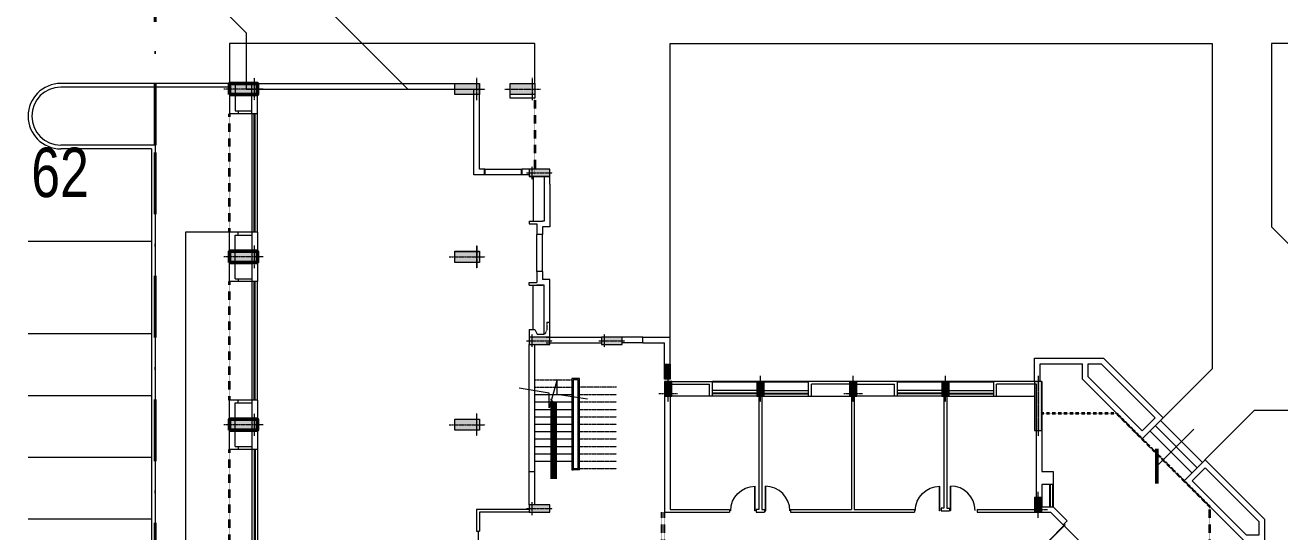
# Model space of a CAD drawing. Header units: inches. Extents: x 5542223 to 12533222, y 497239 to 5189502.
# Drawn here: x 6979341 to 7030209, y 2030305 to 2050837 of the extents above; entities that cross this region are included whole.
import ezdxf

# ---------------------------------------------------------------- set-up
doc = ezdxf.new("R2010")
doc.units = ezdxf.units.IN
doc.header["$MEASUREMENT"] = 0
for name, pattern in [('CENTER2', [1.125, 0.75, -0.125, 0.125, -0.125]), ('DASHDOT', [1, 0.5, -0.25, 0, -0.25]), ('DASHED2', [0.375, 0.25, -0.125]), ('HIDDEN', [0.375, 0.25, -0.125]), ('HIDDEN2', [0.1875, 0.125, -0.0625])]:
    doc.linetypes.add(name, pattern=pattern)
doc.layers.get('0').update_dxf_attribs({"color": 1})
for name, color, linetype, lineweight in [('Area_parking', 7, 'DASHDOT', 40), ('DOOR', 7, 'Continuous', 9), ('ELE', 7, 'Continuous', 13), ('Parapet', 253, 'Continuous', 9), ('PARKING NO TXT', 7, 'Continuous', 9), ('Phase-I', 253, 'Continuous', 13), ('Road', 7, 'Continuous', 15), ('Road_CStone', 8, 'Continuous', 15), ('S_COL', 7, 'Continuous', 9), ('S_COLFILL', 7, 'Continuous', 0), ('S_elev5', 253, 'Continuous', 25), ('S_Glass', 7, 'Continuous', 13), ('S_GRID', 7, 'CENTER2', 9), ('S_Parkingbays', 7, 'Continuous', 13), ('S_Projection', 8, 'HIDDEN2', 35), ('S_Railling', 7, 'Continuous', 13), ('s_stair', 253, 'Continuous', 15), ('S_WALL', 7, 'Continuous', 15), ('S_WinCill', 7, 'Continuous', 13), ('SchLandscape', 7, 'Continuous', 13), ('SchSteps', 9, 'Continuous', 18)]:
    doc.layers.add(name, color=color, linetype=linetype, lineweight=lineweight)
doc.styles.add('Parking_txt', font='arial.ttf', dxfattribs={"width": 0.75})
doc.styles.add('shweta', font='arial.ttf')
doc.dimstyles.new('nitin', dxfattribs={"dimscale": 0, "dimtxt": 500, "dimasz": 250, "dimexe": 100, "dimexo": 50, "dimgap": 1, "dimtad": 1, "dimdec": 1, "dimzin": 0, "dimdsep": 46, "dimtxsty": 'shweta', "dimblk": 'ARCHTICK', "dimcen": 250, "dimdle": 100, "dimclrd": 256, "dimclre": 256, "dimclrt": 256, "dimadec": 1, "dimazin": 0, "dimtfac": 1, "dimtdec": 1, "dimtmove": 2, "dimatfit": 3, "dimldrblk": 'ARCHTICK', "dimfxl": 1, "dimlwd": -1, "dimlwe": -1, "dimarcsym": 0})

# ---------------------------------------------------------------- blocks, each defined once
blk = doc.blocks.new('COL450X1000')
at = {"layer": 'S_COL', "ltscale": 15}
blk.add_hatch(color=256, dxfattribs=at).paths.add_polyline_path([(225, 885), (-225, 885), (-225, -115), (225, -115)])
blk.add_lwpolyline([(225, 885), (-225, 885), (-225, -115), (225, -115)], close=True, dxfattribs=at)
at = {"layer": 'S_GRID', "color": 6, "ltscale": 0.1}
for p, q in [((0, 1115), (0, -345)), ((-455, 0), (455, 0))]:
    blk.add_line(p, q, dxfattribs=at)
blk = doc.blocks.new('col 900')
at = {"layer": 'S_COL', "ltscale": 15}
blk.add_hatch(color=256, dxfattribs=at).paths.add_polyline_path([(-150, -715), (150, -715), (150, 115), (-150, 115)])
at = {"layer": 'S_COL', "color": 6, "linetype": 'CENTER2', "ltscale": 0.1}
for p, q in [((-265, 0), (265, 0)), ((0, 225), (0, -830))]:
    blk.add_line(p, q, dxfattribs=at)
at = {"layer": 'S_COL', "ltscale": 15}
blk.add_lwpolyline([(-150, -715), (150, -715), (150, 115), (-150, 115)], close=True, dxfattribs=at)
blk = doc.blocks.new('col450x2100')
at = {"layer": 'S_COL', "ltscale": 15}
blk.add_hatch(color=256, dxfattribs=at).paths.add_polyline_path([(992.5, 150), (992.5, -150), (-992.5, -150), (-992.5, 150)])
blk.add_lwpolyline([(992.5, 150), (992.5, -150), (-992.5, -150), (-992.5, 150)], close=True, dxfattribs=at)
at = {"layer": 'S_GRID', "ltscale": 0.1}
blk.add_line((1222.5, 0), (-1222.5, 0), dxfattribs=at)
blk = doc.blocks.new('COL 300x715')
at = {"layer": 'S_COL', "ltscale": 15}
blk.add_hatch(color=256, dxfattribs=at).paths.add_polyline_path([(485, 150), (-115, 150), (-115, -150), (485, -150)])
at = {"layer": 'S_COL', "color": 6, "linetype": 'CENTER2', "lineweight": 9, "ltscale": 0.1}
for p, q in [((-345, 0), (715, 0)), ((0, 380), (0, -380))]:
    blk.add_line(p, q, dxfattribs=at)
at = {"layer": 'S_COL', "ltscale": 15}
blk.add_lwpolyline([(485, 150), (-115, 150), (-115, -150), (485, -150)], close=True, dxfattribs=at)
blk = doc.blocks.new('Col1130x450')
at = {"layer": 'S_COL', "ltscale": 15}
blk.add_hatch(color=256, dxfattribs=at).paths.add_polyline_path([(-1015, 225), (115, 225), (115, -225), (-1015, -225)])
at = {"layer": 'S_COL', "color": 0, "lineweight": 50, "ltscale": 15}
blk.add_lwpolyline([(-1015, 225), (115, 225), (115, -225), (-1015, -225)], close=True, dxfattribs=at)
at = {"layer": 'S_GRID', "color": 6, "ltscale": 0.1}
for p, q in [((345, 0), (-1245, 0)), ((0, 455), (0, -455))]:
    blk.add_line(p, q, dxfattribs=at)
blk = doc.blocks.new('Door')
for p, q in [((0, 0.458), (0, 0.444)), ((0, 0.458), (0.917, 0.458)), ((0, 0.444), (0.917, 0.444))]:
    blk.add_line(p, q)
blk.add_arc((0, 0.458), 0.917, 270, 360)
blk = doc.blocks.new('SchSteps2')
at = {"layer": 'SchSteps', "ltscale": 0.1}
for p, q in [((2421, 4118), (0, 1697)), ((5219, 4118), (2421, 4118)), ((5219, 3174), (5219, 4118)), ((2516, 3888), (326, 1697)), ((3037, 3888), (2516, 3888)), ((3037, 3362), (3037, 3888)), ((4989, 3888), (3267, 3888)), ((3267, 3267), (3267, 3888)), ((4989, 3174), (4989, 3888)), ((849, 1174), (3037, 3362)), ((849, 849), (3267, 3267)), ((106, 1591), (-1591, -106)), ((0, 1697), (849, 849)), ((326, 1697), (849, 1174)), ((319, 1379), (-1378, -318)), ((531, 1167), (-1166, -530)), ((-4117, -2420), (-1697, 0)), ((-1697, 0), (-848, -848)), ((-3887, -2515), (-1697, -325)), ((-1697, -325), (-1173, -848)), ((-1173, -848), (-3361, -3036)), ((-848, -848), (-3266, -3266)), ((-4117, -5218), (-4117, -2420)), ((-3887, -3036), (-3887, -2515)), ((-3361, -3036), (-3887, -3036)), ((-3887, -4988), (-3887, -3266)), ((-3266, -3266), (-3887, -3266)), ((-3169, -4988), (-3887, -4988)), ((-3169, -5218), (-4117, -5218))]:
    blk.add_line(p, q, dxfattribs=at)
blk.add_leader([(259, -258), (-1239, 1239)], dimstyle='nitin', override={"dimscale": 1, "dimasz": 1000, "dimtad": 0}, dxfattribs=at)
blk = doc.blocks.new('ACA_SCT')
at = {"layer": 'S_COLFILL', "ltscale": 15}
blk.add_hatch(color=256, dxfattribs=at).paths.add_polyline_path([(7557, 31050), (7557, 31650), (7787, 31650), (7787, 31050)])
at = {"layer": 'DOOR', "ltscale": 15}
for p, q in [((23729, 25138), (25143, 23724)), ((5, 24888), (5, 23388))]:
    blk.add_line(p, q, dxfattribs=at)
at = {"layer": 'ELE', "ltscale": 15}
for p, q in [((9392, 30350), (7787, 30350)), ((13522, 30350), (15057, 30350)), ((16892, 30350), (15357, 30350)), ((21022, 30350), (22557, 30350))]:
    blk.add_line(p, q, dxfattribs=at)
at = {"layer": 'Parapet', "ltscale": 15}
for p, q in [((6687, 32750), (7787, 32750)), ((7787, 31650), (7787, 32750)), ((6687, 32520), (7557, 32520)), ((7557, 31650), (7557, 32520))]:
    blk.add_line(p, q, dxfattribs=at)
at = {"layer": 'S_COL', "ltscale": 15}
blk.add_line((-8938, 43025), (-10068, 43025), dxfattribs=at)
blk.add_lwpolyline([(7557, 31050), (7557, 31650), (7787, 31650), (7787, 31050)], close=True, dxfattribs=at)
at = {"layer": 'S_elev5', "ltscale": 15}
for p, q in [((286, 39320), (286, 39550)), ((286, 39320), (286, 39550)), ((1786, 39320), (1786, 39550)), ((9507, 30950), (13407, 30950)), ((17007, 30950), (20907, 30950)), ((23197, 25880), (23197, 26775)), ((23312, 25880), (23312, 26775))]:
    blk.add_line(p, q, dxfattribs=at)
at = {"layer": 'S_elev5', "linetype": 'HIDDEN', "ltscale": 0.5}
for p, q in [((7457, 24000), (7457, 25650)), ((7557, 24000), (7557, 25650))]:
    blk.add_line(p, q, dxfattribs=at)
at = {"layer": 'S_Glass'}
for p, q in [((-9073, 37000), (-9073, 41800)), ((-9033, 37000), (-9033, 41800)), ((-9073, 30200), (-9073, 35000)), ((-9033, 30200), (-9033, 35000)), ((-9073, 28200), (-9073, 25628)), ((-9033, 28200), (-9033, 25628)), ((-9073, 25628), (-9073, 23400)), ((-9033, 25628), (-9033, 23400))]:
    blk.add_line(p, q, dxfattribs=at)
at = {"layer": 'S_Glass', "ltscale": 15}
for p, q in [((11307, 30475), (9507, 30475)), ((11307, 30455), (9507, 30455)), ((11607, 30475), (13407, 30475)), ((11607, 30455), (13407, 30455)), ((18807, 30475), (17007, 30475)), ((18807, 30455), (17007, 30455)), ((19107, 30475), (20907, 30475)), ((19107, 30455), (20907, 30455))]:
    blk.add_line(p, q, dxfattribs=at)
at = {"layer": 'S_Projection'}
for p, q in [((2312, 42425), (2312, 39350)), ((-10068, 37000), (-10068, 41800)), ((-10068, 30200), (-10068, 35000)), ((22857, 29665), (25886, 29665)), ((25886, 29665), (29665, 25886)), ((-10068, 23400), (-10068, 28200)), ((29665, 22857), (29665, 25886))]:
    blk.add_line(p, q, dxfattribs=at)
at = {"layer": 'S_Railling', "ltscale": 15}
for p, q in [((2082, 27285), (2082, 32450)), ((2312, 27285), (2312, 32450)), ((4112, 31070), (3812, 31070)), ((3812, 31070), (3812, 30331)), ((4112, 27370), (4112, 31070)), ((4062, 31020), (3862, 31020)), ((3862, 31020), (3862, 30323)), ((4062, 27420), (4062, 31020)), ((3812, 30331), (3812, 27370)), ((3862, 30323), (3862, 27370)), ((2312, 27285), (2082, 27285)), ((3812, 27370), (3862, 27370)), ((3862, 27420), (4062, 27420)), ((4112, 27370), (3862, 27370))]:
    blk.add_line(p, q, dxfattribs=at)
blk.add_lwpolyline([(4439, 30230), (3205, 30429), (3205, 31034), (2884, 29888), (2884, 30480), (1673, 30675)], dxfattribs=at)
at = {"layer": 's_stair', "linetype": 'DASHED2', "ltscale": 0.4}
for p, q in [((2312, 31020), (3812, 31020)), ((2312, 30720), (3812, 30720)), ((5612, 30720), (4112, 30720)), ((4112, 30420), (5612, 30420)), ((4112, 30120), (5612, 30120)), ((4112, 29820), (5612, 29820)), ((4112, 29520), (5612, 29520)), ((4112, 29220), (5612, 29220)), ((4112, 28920), (5612, 28920)), ((4112, 28620), (5612, 28620)), ((4112, 28320), (5612, 28320)), ((4112, 28020), (5612, 28020)), ((4112, 27720), (5612, 27720)), ((4112, 27420), (5612, 27420))]:
    blk.add_line(p, q, dxfattribs=at)
at = {"layer": 's_stair', "ltscale": 15}
for p, q in [((2312, 30420), (3812, 30420)), ((2312, 30120), (3812, 30120)), ((2312, 29820), (3812, 29820)), ((2312, 29520), (3812, 29520)), ((2312, 29220), (3812, 29220)), ((2312, 28920), (3812, 28920)), ((2312, 28620), (3812, 28620)), ((2312, 28320), (3812, 28320)), ((2312, 28020), (3812, 28020)), ((2312, 27720), (3812, 27720))]:
    blk.add_line(p, q, dxfattribs=at)
at = {"layer": 'S_WALL'}
for p, q in [((-10068, 43025), (-10068, 41800)), ((-9838, 43025), (-9838, 41915)), ((-9168, 41800), (-9168, 43025)), ((-9168, 43025), (62, 43025)), ((-8938, 42795), (-168, 42795)), ((-168, 39320), (-168, 42795)), ((62, 39550), (62, 43025)), ((62, 39550), (62, 43025)), ((1312, 42425), (1312, 42575)), ((2312, 42425), (1312, 42425)), ((2312, 42575), (2312, 42425)), ((-9723, 41800), (-10068, 41800)), ((-9838, 41915), (-9723, 41915)), ((-8938, 41800), (-9168, 41800)), ((286, 39320), (-168, 39320)), ((286, 39550), (62, 39550)), ((286, 39550), (62, 39550)), ((286, 39320), (62, 39320)), ((286, 39550), (286, 39320)), ((286, 39550), (286, 39320)), ((286, 39550), (286, 39320)), ((286, 39550), (286, 39320)), ((2912, 39550), (1786, 39550)), ((1786, 39550), (1786, 39320)), ((2080, 39320), (1786, 39320)), ((-10068, 35000), (-10068, 37000)), ((-9723, 37000), (-10068, 37000)), ((-9838, 36885), (-9723, 36885)), ((-9838, 35115), (-9838, 36885)), ((-8938, 37000), (-9168, 37000)), ((-9168, 37000), (-9168, 35000)), ((-9838, 35115), (-9723, 35115)), ((-9723, 35000), (-10068, 35000)), ((-8938, 35000), (-9168, 35000)), ((-10068, 28200), (-10068, 30200)), ((-9723, 30200), (-10068, 30200)), ((-9838, 30085), (-9723, 30085)), ((-9838, 28315), (-9838, 30085)), ((-8938, 30200), (-9168, 30200)), ((-9168, 30200), (-9168, 28200)), ((-9723, 28200), (-10068, 28200)), ((-9838, 28315), (-9723, 28315)), ((-8938, 28200), (-9168, 28200)), ((-53, 25765), (-53, 24888)), ((62, 25650), (62, 24888)), ((-53, 24888), (62, 24888))]:
    blk.add_line(p, q, dxfattribs=at)
at = {"layer": 'S_WALL', "ltscale": 0.5}
for p, q in [((-8938, 41800), (-8938, 43025)), ((-8938, 37000), (-8938, 35000)), ((-8938, 30200), (-8938, 28200))]:
    blk.add_line(p, q, dxfattribs=at)
at = {"layer": 'S_WALL', "ltscale": 15}
for p, q in [((-9723, 41915), (-9723, 41800)), ((2912, 39250), (2082, 39250)), ((2682, 39250), (2682, 37450)), ((2912, 39250), (2912, 39550)), ((2912, 38950), (2912, 39250)), ((2912, 38950), (2912, 37220)), ((2082, 37450), (2612, 37450)), ((2082, 37450), (2082, 37335)), ((2082, 37335), (2382, 37335)), ((2382, 37335), (2382, 36900)), ((2682, 37450), (2612, 37450)), ((2612, 37220), (2612, 36900)), ((2912, 37220), (2612, 37220)), ((-9723, 36885), (-9723, 37000)), ((2612, 36900), (2382, 36900)), ((-9723, 35115), (-9723, 35000)), ((2612, 35400), (2382, 35400)), ((2382, 35400), (2382, 34965)), ((2612, 35400), (2612, 35080)), ((2082, 34965), (2382, 34965)), ((2082, 34850), (2082, 34965)), ((2082, 34850), (2612, 34850)), ((2612, 34850), (2382, 34850)), ((2912, 35080), (2612, 35080)), ((2682, 34850), (2612, 34850)), ((2682, 32865), (2682, 34850)), ((2912, 32750), (2912, 35080)), ((2082, 33050), (2312, 33050)), ((2082, 33050), (2082, 32750)), ((2312, 33050), (2397, 32865)), ((2397, 32865), (2682, 32865)), ((2762, 32750), (5012, 32750)), ((6687, 32750), (5842, 32750)), ((6687, 32520), (6687, 32750)), ((2082, 25950), (2082, 32450)), ((2312, 25950), (2312, 32450)), ((2762, 32520), (5012, 32520)), ((6687, 32520), (5842, 32520)), ((7557, 31165), (7787, 31165)), ((7557, 30950), (9507, 30950)), ((7787, 30835), (9392, 30835)), ((9392, 30350), (9392, 30835)), ((9507, 30350), (9507, 30950)), ((11393, 30750), (11393, 25765)), ((11508, 30750), (11508, 25765)), ((17007, 30950), (13407, 30950)), ((13407, 30350), (13407, 30950)), ((13522, 30350), (13522, 30835)), ((15057, 30835), (13522, 30835)), ((15143, 30750), (15143, 25765)), ((15172, 30835), (16892, 30835)), ((15258, 30750), (15258, 25765)), ((16892, 30350), (16892, 30835)), ((17007, 30350), (17007, 30950)), ((18893, 30808), (18893, 25823)), ((19008, 30808), (19008, 25823)), ((22857, 30950), (20907, 30950)), ((20907, 30350), (20907, 30950)), ((21022, 30350), (21022, 30835)), ((22627, 30835), (21022, 30835)), ((22627, 30835), (22627, 25765)), ((22857, 30950), (22857, 27305)), ((-9723, 30085), (-9723, 30200)), ((7557, 30350), (7557, 25650)), ((7787, 30350), (7787, 25765)), ((9507, 30350), (9392, 30350)), ((13407, 30350), (13522, 30350)), ((17007, 30350), (16892, 30350)), ((20907, 30350), (21022, 30350)), ((-9723, 28315), (-9723, 28200)), ((22857, 27305), (23312, 27305)), ((23312, 27305), (23312, 26775)), ((22857, 26775), (22857, 25880)), ((23312, 26775), (22857, 26775)), ((2082, 25765), (-53, 25765)), ((2082, 25650), (62, 25650)), ((7557, 25650), (10192, 25650)), ((7787, 25765), (10192, 25765)), ((10192, 25765), (10192, 25650)), ((11393, 25765), (11278, 25765)), ((11278, 25765), (11278, 25650)), ((11278, 25650), (11623, 25650)), ((11508, 25765), (11623, 25765)), ((11623, 25765), (11623, 25650)), ((12675, 25765), (12675, 25650)), ((12675, 25765), (15143, 25765)), ((12675, 25650), (17692, 25650)), ((15258, 25765), (17692, 25765)), ((17692, 25765), (17692, 25650)), ((18893, 25823), (18778, 25823)), ((18778, 25823), (18778, 25708)), ((18778, 25708), (19123, 25708)), ((19008, 25823), (19123, 25823)), ((19123, 25823), (19123, 25708)), ((20237, 25765), (20237, 25650)), ((20237, 25765), (22627, 25765)), ((20237, 25650), (23214, 25650)), ((22862, 25875), (23317, 25875)), ((23728, 25137), (23214, 25650)), ((23887, 25306), (23317, 25875)), ((23887, 25306), (23728, 25137))]:
    blk.add_line(p, q, dxfattribs=at)
at = {"layer": 'S_WALL', "linetype": 'HIDDEN2', "lineweight": 18, "ltscale": 0.3}
for p, q in [((2797, 33350), (2797, 33050)), ((2797, 33350), (2912, 33350)), ((2797, 33050), (2712, 32865))]:
    blk.add_line(p, q, dxfattribs=at)
at = {"layer": 'S_WinCill', "ltscale": 15}
for p, q in [((-9723, 41915), (-9168, 41915)), ((-9168, 41800), (-9723, 41800)), ((286, 39550), (1786, 39550)), ((286, 39550), (1786, 39550)), ((1786, 39320), (286, 39320)), ((1786, 39320), (286, 39320)), ((2232, 39250), (2232, 37450)), ((-9168, 37000), (-9723, 37000)), ((-9723, 36885), (-9168, 36885)), ((2382, 35400), (2382, 36900)), ((2612, 35400), (2612, 36900)), ((-9723, 35115), (-9168, 35115)), ((-9168, 35000), (-9723, 35000)), ((2232, 33050), (2232, 34850)), ((11307, 30580), (9507, 30580)), ((11607, 30580), (13407, 30580)), ((18807, 30580), (17007, 30580)), ((19107, 30580), (20907, 30580)), ((-9168, 30200), (-9723, 30200)), ((-9723, 30085), (-9168, 30085)), ((11307, 30350), (9507, 30350)), ((11607, 30350), (13407, 30350)), ((18807, 30350), (17007, 30350)), ((19107, 30350), (20907, 30350)), ((-9723, 28315), (-9168, 28315)), ((-9168, 28200), (-9723, 28200))]:
    blk.add_line(p, q, dxfattribs=at)
at = {"layer": 'S_WinCill'}
for p, q in [((-9168, 41800), (-9168, 37000)), ((-8938, 37000), (-8938, 41800)), ((-9168, 35000), (-9168, 30200)), ((-8938, 30200), (-8938, 35000)), ((-9168, 28200), (-9168, 25628)), ((-8938, 28200), (-8938, 25628)), ((-9168, 25628), (-9168, 23400)), ((-8938, 25628), (-8938, 23400))]:
    blk.add_line(p, q, dxfattribs=at)
at = {"layer": 'DOOR', "ltscale": 15}
for p, xscale, yscale, zscale, rotation in [((10743, 25711), -1083.151694658445, 1083.15169465798, 1083.151694657914, 270.0000000014533), ((12147, 25711), 1083.151694658445, 1083.15169465798, 1083.151694657914, 89.99999999854671), ((18226, 25711), -1083.151694658445, 1083.15169465798, 1083.151694657914, 270.0000000014533), ((19656, 25722), 1083.151694658445, 1083.15169465798, 1083.151694657914, 89.99999999854671), ((24137, 24811), -1047.600000000688, 1047.600000000093, 1047.6, 45.00000000181886)]:
    blk.add_blockref('Door', p, dxfattribs=dict(at, xscale=xscale, yscale=yscale, zscale=zscale, rotation=rotation))
at = {"layer": 'S_COL', "xscale": -1}
for name, p, rotation in [('Col1130x450', (-9053, 42800), 180), ('COL450X1000', (-53, 42800), 90), ('COL450X1000', (2197, 42800), 90), ('COL450X1000', (-53, 36000), 90), ('COL450X1000', (-48, 35995), 90), ('col450x2100', (22707, 29958), 270), ('COL450X1000', (-53, 29200), 90)]:
    blk.add_blockref(name, p, dxfattribs=dict(at, rotation=rotation))
at = {"layer": 'S_COL', "rotation": 90}
for name, p in [('col 900', (2195, 39400)), ('col 900', (2197, 32600)), ('col 900', (5127, 32600)), ('COL 300x715', (7707, 30465)), ('COL 300x715', (11457, 30465)), ('COL 300x715', (15207, 30465)), ('COL 300x715', (18957, 30465)), ('COL 300x715', (22707, 25765)), ('col 900', (2197, 25800))]:
    blk.add_blockref(name, p, dxfattribs=at)
at = {"layer": 'S_COL', "ltscale": 15, "xscale": -1, "rotation": 180}
for p in [(-9053, 36000), (-9053, 29200)]:
    blk.add_blockref('Col1130x450', p, dxfattribs=at)
at = {"layer": 'S_Railling', "ltscale": 15}
blk.add_leader([(3062, 30120), (3062, 27010)], dimstyle='nitin', override={"dimscale": 1, "dimlwd": 65534}, dxfattribs=at)

msp = doc.modelspace()

# ---------------------------------------------------------------- linework, layer by layer
msp.add_circle((6864263.374, 1819279.277), 1322040.52)
at = {"layer": 'Area_parking', "ltscale": 5000}
msp.add_lwpolyline([(6979612.133, 1993212.199), (6979612.133, 1996823.804, -0.414213562), (6980962.133, 1998173.804), (6984612.133, 1998173.804), (6984612.133, 2045973.804), (6984612.133, 2054862.199), (6948284.698, 2054862.199)], format="xyb", dxfattribs=at)
at = {"layer": 'Phase-I', "ltscale": 0.1}
msp.add_lwpolyline([(6981175.808, 2061919.469), (6981175.808, 2055758.814), (6983065.539, 2055758.814), (6988300.808, 2050523.544), (6988300.808, 2048243.814), (6988760.808, 2048243.814), (6994851.464, 2048243.814)], close=True, dxfattribs=at)
at = {"layer": 'Road'}
for p, q in [((6987630.815, 2048473.804), (6980787.133, 2048473.804)), ((6984612.133, 2048473.804), (6980798.776, 2048473.804)), ((6984462.133, 2045823.804), (6980787.133, 2045823.804)), ((6984462.133, 2045823.804), (6984462.133, 1998323.804))]:
    msp.add_line(p, q, dxfattribs=at)
msp.add_arc((6980787.133, 2047148.804), 1325, 90, 270, dxfattribs=at)
at = {"layer": 'Road_CStone', "ltscale": 6000}
for p, q in [((6987630.815, 2048323.804), (6980787.133, 2048323.804)), ((6984612.133, 2045973.804), (6980787.133, 2045973.804)), ((6984612.133, 2045973.804), (6984612.133, 1998173.804))]:
    msp.add_line(p, q, dxfattribs=at)
msp.add_arc((6980787.133, 2047148.804), 1175, 90, 270, dxfattribs=at)
at = {"layer": 'S_Parkingbays', "ltscale": 6000}
for p, q in [((6984462.133, 2042073.804), (6979462.133, 2042073.804)), ((6984462.133, 2038323.804), (6979462.133, 2038323.804)), ((6984462.133, 2035823.804), (6979462.133, 2035823.804)), ((6984462.133, 2033323.804), (6979462.133, 2033323.804)), ((6984462.133, 2030823.804), (6979462.133, 2030823.804))]:
    msp.add_line(p, q, dxfattribs=at)
at = {"layer": 'SchLandscape', "ltscale": 0.1}
for points in [[(7000010.612, 2048474.007), (7000010.612, 2050087.199), (6987630.605, 2050087.199), (6987630.605, 2048474.008)], [(7005485.605, 2038199.017), (7005484.758, 2050087.199), (7027469.487, 2050087.199), (7027469.487, 2036912.855), (7025478.634, 2034922.002)], [(7034908.365, 2037619.553), (7042337.133, 2037619.553), (7042337.133, 2045048.322), (7037298.255, 2050087.199), (7029869.487, 2050087.199), (7029869.487, 2042658.431), (7034908.365, 2037619.553)], [(6987630.605, 2042449.017), (6985837.133, 2042449.017), (6985837.133, 2005264.287), (6983965.049, 2005264.287)], [(7040723.73, 2007760.892), (7042336.743, 2007760.892), (7042337.133, 2035219.553), (7029162.789, 2035219.553), (7027171.936, 2033228.7)]]:
    msp.add_lwpolyline(points, dxfattribs=at)

# ---------------------------------------------------------------- block references
at = {"layer": 'S_WALL'}
msp.add_blockref('ACA_SCT', (6997698.416, 2005448.482), dxfattribs=at)
at = {"layer": 'SchSteps', "ltscale": 0.1, "xscale": -1}
msp.add_blockref('SchSteps2', (7025479.054, 2033224.526), dxfattribs=at)

# ---------------------------------------------------------------- texts
at = {"layer": 'PARKING NO TXT', "style": 'Parking_txt', "width": 0.75}
msp.add_text('62', height=2000, dxfattribs=at).set_placement((6979592.383, 2043870.095))

doc.saveas('drawing.dxf')
